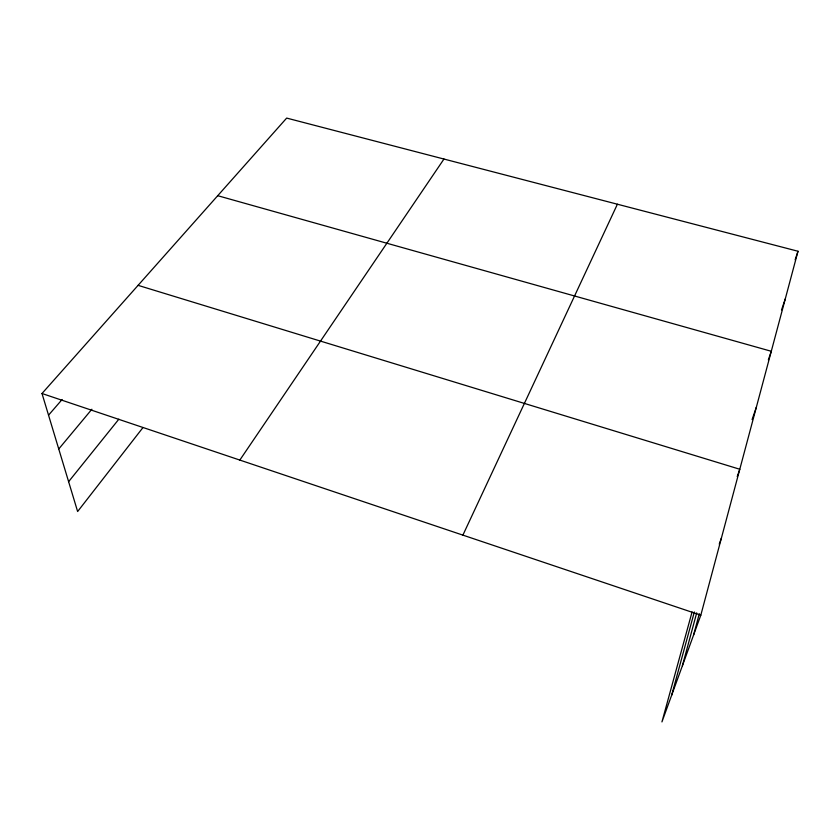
<?xml version="1.0" encoding="UTF-8"?>
<svg xmlns="http://www.w3.org/2000/svg" width="840" height="840" viewBox="0 0 840 840"><rect width="100%" height="100%" fill="white"/><g stroke="black" fill="none" stroke-linecap="round" stroke-linejoin="round"><path stroke-width="1.26" d="M692.076 611.94L661.941 721.917L700.812 615.184L798 251.255L286.671 118.083L42 393.508L77.627 511.529L142.947 427.581M693.588 635.019L699.311 613.704M682.395 665.752L696.707 612.853M671.664 695.226L694.344 611.95M795.134 259.77L798 251.255M781.536 309.939L785.274 298.914M768.348 359.877L771.288 351.278L217.728 195.699M752.083 419.57L756.325 407.295M737.226 476.553L739.788 469.256L138.085 285.348M719.25 544.131L721.392 538.135M462.893 535.133L617.4 204.215M239.831 460.079L443.961 159.043M68.617 481.677L118.86 419.181M58.748 448.98L91.875 409.238M48.541 415.17L62.097 399.525M42 393.508L700.812 615.184"/></g></svg>
